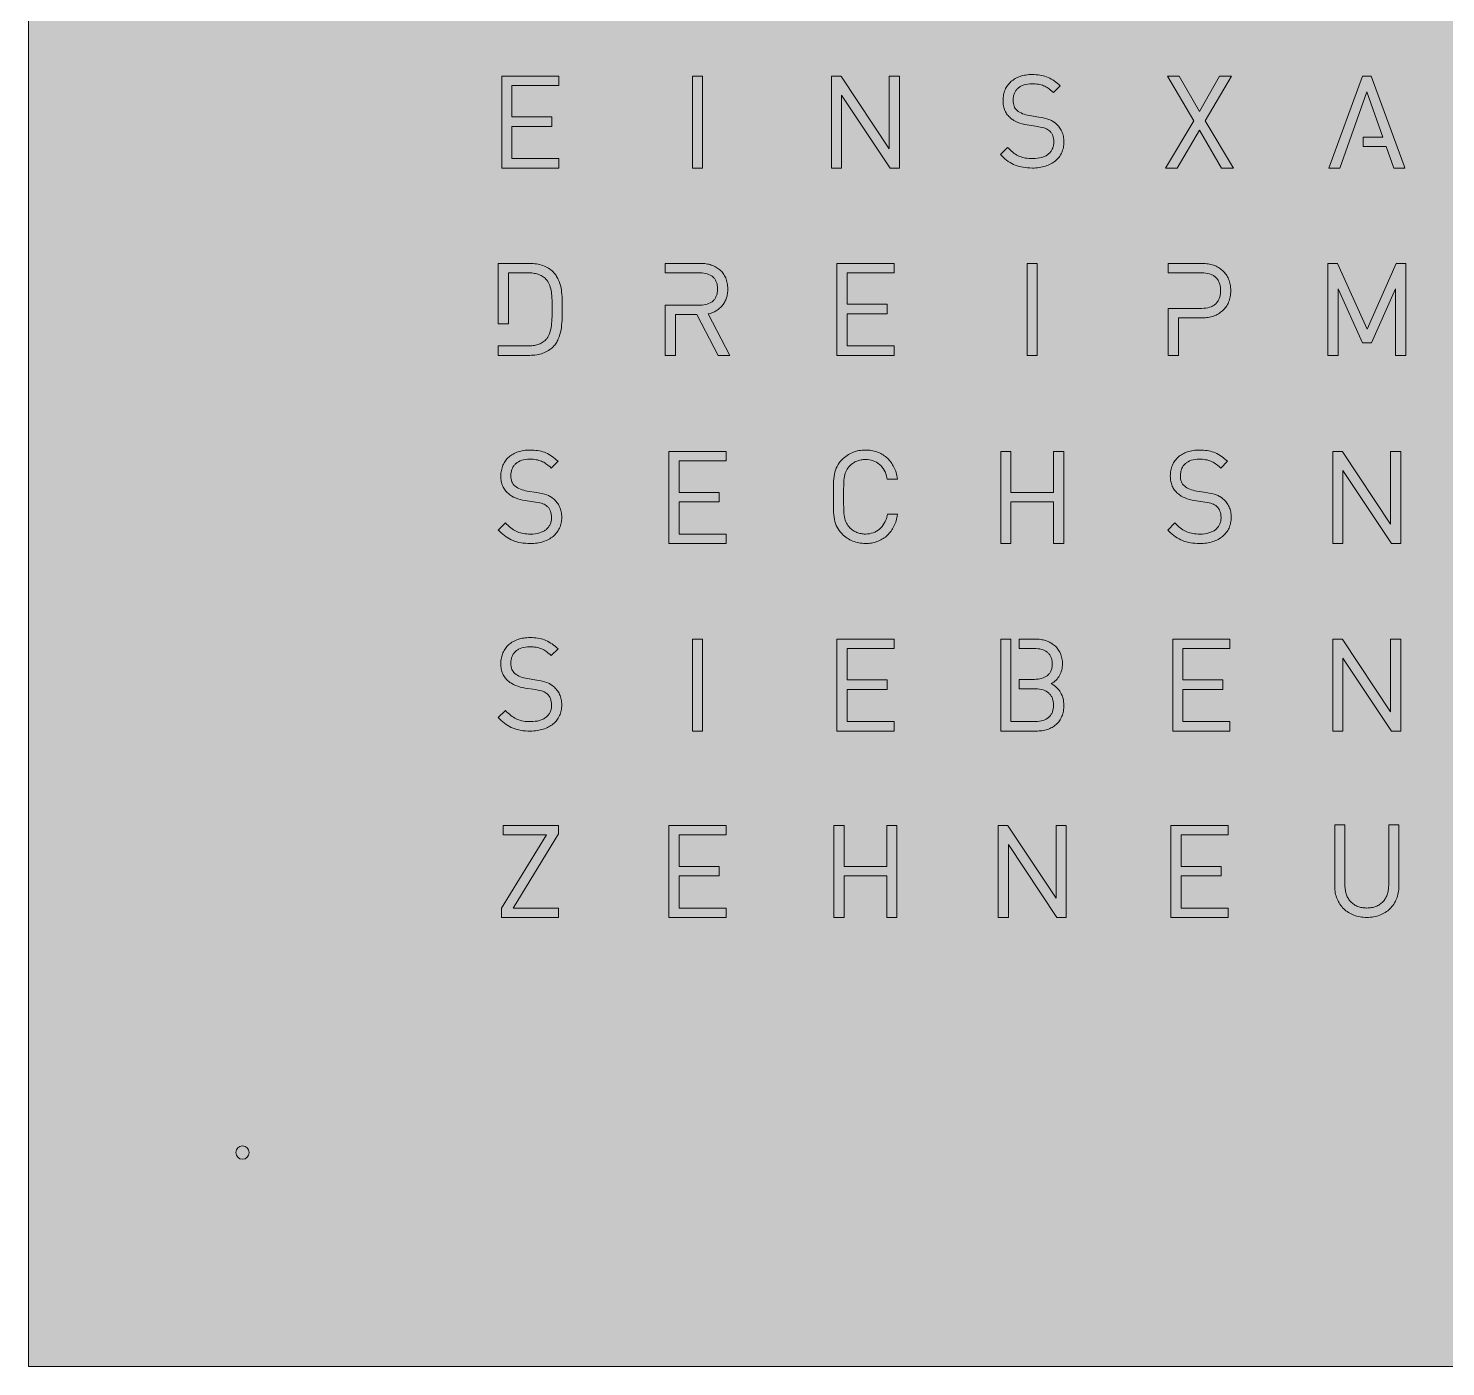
# Model space of a CAD drawing. Header units: inches. Extents: x 0 to 500, y 0 to 500.
# Drawn here: x 0 to 264.7, y 0 to 250 of the extents above; entities that cross this region are included whole.
import ezdxf

# ---------------------------------------------------------------- set-up
doc = ezdxf.new("R2010")
doc.units = ezdxf.units.IN
doc.header["$MEASUREMENT"] = 0
doc.layers.add('BUCHSTABEN', color=7, linetype='Continuous')

msp = doc.modelspace()

# ---------------------------------------------------------------- hatches: boundary and pattern name
at = {"layer": 'BUCHSTABEN'}
h = msp.add_hatch(color=38, dxfattribs=at)
h.dxf.hatch_style = 2
h.paths.add_polyline_path([(0, 0), (500, 0), (500, 500), (0, 500)])

# ---------------------------------------------------------------- linework, layer by layer
at = {"layer": 'BUCHSTABEN', "lineweight": 0}
for points in [[(0, 0), (500, 0), (500, 500), (0, 500), (0, 0)], [(99.09, 241.09), (88.41, 241.09), (88.41, 223.91), (99.09, 223.91), (99.09, 225.67), (90.31, 225.67), (90.31, 231.69), (97.79, 231.69), (97.79, 233.45), (90.31, 233.45), (90.31, 239.33), (99.09, 239.33), (99.09, 241.09)], [(124.05, 223.91), (125.95, 223.91), (125.95, 241.09), (124.05, 241.09), (124.05, 223.91)], [(162.71, 241.09), (160.81, 241.09), (160.81, 227.51), (151.86, 240.95), (151.75, 241.09), (150.01, 241.09), (150.01, 223.91), (151.91, 223.91), (151.91, 237.54), (160.96, 223.91), (162.71, 223.91), (162.71, 241.09)], [(187.51, 241.37), (187.2, 241.36), (186.9, 241.35), (186.61, 241.32), (186.33, 241.28), (186.05, 241.23), (185.78, 241.17), (185.51, 241.1), (185.26, 241.03), (185.01, 240.93), (184.78, 240.84), (184.55, 240.73), (184.33, 240.61), (184.12, 240.48), (183.92, 240.35), (183.72, 240.2), (183.54, 240.05), (183.37, 239.89), (183.2, 239.71), (183.05, 239.53), (182.91, 239.35), (182.77, 239.15), (182.65, 238.95), (182.54, 238.74), (182.44, 238.52), (182.35, 238.29), (182.27, 238.06), (182.21, 237.82), (182.15, 237.57), (182.11, 237.32), (182.08, 237.06), (182.06, 236.79), (182.05, 236.52), (182.06, 236.25), (182.08, 236), (182.1, 235.75), (182.14, 235.51), (182.19, 235.28), (182.25, 235.05), (182.33, 234.84), (182.41, 234.63), (182.5, 234.43), (182.61, 234.23), (182.72, 234.04), (182.85, 233.87), (182.99, 233.7), (183.14, 233.53), (183.3, 233.38), (183.47, 233.23), (183.61, 233.11), (183.77, 232.99), (183.92, 232.88), (184.09, 232.78), (184.44, 232.59), (184.82, 232.41), (185.22, 232.26), (185.65, 232.14), (186.1, 232.03), (186.58, 231.95), (188.51, 231.64), (188.97, 231.57), (189.35, 231.49), (189.67, 231.41), (189.94, 231.33), (190.16, 231.23), (190.36, 231.12), (190.55, 230.99), (190.73, 230.84), (190.83, 230.75), (190.92, 230.66), (191, 230.55), (191.08, 230.45), (191.22, 230.22), (191.33, 229.96), (191.42, 229.69), (191.48, 229.4), (191.52, 229.09), (191.53, 228.76), (191.53, 228.58), (191.52, 228.41), (191.49, 228.24), (191.46, 228.07), (191.43, 227.91), (191.38, 227.75), (191.33, 227.6), (191.26, 227.46), (191.19, 227.32), (191.12, 227.18), (191.03, 227.05), (190.94, 226.93), (190.84, 226.81), (190.73, 226.7), (190.61, 226.59), (190.49, 226.49), (190.36, 226.39), (190.22, 226.3), (190.08, 226.21), (189.93, 226.14), (189.77, 226.06), (189.6, 225.99), (189.26, 225.88), (188.88, 225.79), (188.48, 225.72), (188.06, 225.68), (187.61, 225.67), (187.25, 225.67), (186.91, 225.69), (186.59, 225.72), (186.28, 225.76), (185.99, 225.82), (185.7, 225.89), (185.43, 225.98), (185.16, 226.08), (184.9, 226.19), (184.65, 226.33), (184.4, 226.48), (184.15, 226.65), (183.9, 226.84), (183.65, 227.05), (183.4, 227.28), (183.14, 227.53), (182.91, 227.75), (181.57, 226.41), (181.8, 226.19), (182.11, 225.89), (182.41, 225.62), (182.72, 225.38), (183.04, 225.15), (183.36, 224.94), (183.68, 224.75), (184.01, 224.59), (184.35, 224.44), (184.71, 224.31), (185.07, 224.2), (185.44, 224.11), (185.83, 224.04), (186.23, 223.98), (186.65, 223.94), (187.08, 223.92), (187.53, 223.91), (187.87, 223.91), (188.19, 223.93), (188.51, 223.96), (188.82, 224), (189.12, 224.05), (189.41, 224.11), (189.69, 224.18), (189.97, 224.26), (190.23, 224.35), (190.49, 224.45), (190.74, 224.56), (190.98, 224.67), (191.2, 224.8), (191.42, 224.94), (191.63, 225.09), (191.83, 225.24), (192.01, 225.41), (192.19, 225.58), (192.36, 225.76), (192.51, 225.95), (192.65, 226.15), (192.79, 226.35), (192.91, 226.56), (193.01, 226.78), (193.11, 227.01), (193.19, 227.25), (193.27, 227.49), (193.32, 227.74), (193.37, 228), (193.4, 228.26), (193.42, 228.53), (193.43, 228.8), (193.43, 229.07), (193.41, 229.32), (193.37, 229.57), (193.33, 229.82), (193.27, 230.06), (193.2, 230.3), (193.12, 230.53), (193.03, 230.75), (192.92, 230.96), (192.81, 231.17), (192.68, 231.37), (192.54, 231.57), (192.39, 231.75), (192.23, 231.93), (192.06, 232.1), (191.87, 232.26), (191.58, 232.48), (191.29, 232.68), (191.13, 232.76), (190.97, 232.85), (190.62, 232.99), (190.24, 233.12), (189.8, 233.23), (189.32, 233.33), (188.77, 233.42), (186.98, 233.7), (186.65, 233.76), (186.33, 233.84), (186.01, 233.94), (185.7, 234.06), (185.41, 234.19), (185.14, 234.33), (184.89, 234.49), (184.68, 234.65), (184.5, 234.82), (184.35, 235.01), (184.22, 235.21), (184.12, 235.44), (184.04, 235.69), (183.98, 235.96), (183.95, 236.25), (183.93, 236.56), (183.95, 236.92), (183.99, 237.25), (184.03, 237.41), (184.07, 237.57), (184.12, 237.72), (184.17, 237.86), (184.24, 238), (184.3, 238.14), (184.38, 238.27), (184.46, 238.39), (184.55, 238.51), (184.65, 238.62), (184.75, 238.73), (184.86, 238.83), (184.98, 238.93), (185.1, 239.02), (185.23, 239.11), (185.37, 239.19), (185.65, 239.33), (185.97, 239.44), (186.3, 239.54), (186.66, 239.6), (187.04, 239.64), (187.44, 239.65), (187.77, 239.65), (188.08, 239.63), (188.38, 239.6), (188.65, 239.56), (188.92, 239.5), (189.17, 239.44), (189.41, 239.36), (189.63, 239.27), (189.85, 239.17), (190.06, 239.06), (190.27, 238.95), (190.47, 238.82), (190.67, 238.68), (190.86, 238.53), (191.25, 238.2), (191.47, 238), (192.75, 239.27), (192.48, 239.5), (192.19, 239.74), (191.91, 239.97), (191.62, 240.17), (191.34, 240.36), (191.05, 240.53), (190.77, 240.68), (190.47, 240.82), (190.18, 240.94), (189.88, 241.04), (189.57, 241.13), (189.25, 241.21), (188.93, 241.27), (188.59, 241.31), (188.24, 241.34), (187.89, 241.36), (187.51, 241.37)], [(224.7, 241.09), (222.51, 241.09), (218.73, 234.47), (214.96, 241.09), (212.75, 241.09), (217.68, 232.71), (212.42, 223.91), (214.59, 223.91), (218.73, 230.95), (222.86, 223.91), (225.08, 223.91), (219.78, 232.71), (224.7, 241.09)], [(250.79, 241.09), (249.22, 241.09), (242.9, 223.91), (244.94, 223.91), (250, 238.13), (253, 229.69), (249.35, 229.69), (249.35, 227.93), (253.63, 227.93), (255.07, 223.91), (257.11, 223.91), (256.95, 224.34), (250.79, 241.09)], [(93.66, 206.09), (87.78, 206.09), (87.78, 194.8), (89.68, 194.8), (89.68, 204.33), (93.35, 204.33), (93.83, 204.31), (94.06, 204.3), (94.29, 204.27), (94.51, 204.23), (94.74, 204.19), (94.95, 204.14), (95.17, 204.07), (95.38, 204), (95.58, 203.91), (95.78, 203.82), (95.97, 203.71), (96.16, 203.59), (96.34, 203.45), (96.51, 203.31), (96.68, 203.15), (96.86, 202.94), (97.02, 202.72), (97.17, 202.48), (97.29, 202.22), (97.4, 201.94), (97.49, 201.65), (97.57, 201.36), (97.64, 201.05), (97.69, 200.73), (97.73, 200.41), (97.76, 200.08), (97.79, 199.75), (97.81, 199.09), (97.81, 198.43), (97.81, 197.01), (97.81, 196.31), (97.79, 195.59), (97.76, 195.22), (97.73, 194.85), (97.69, 194.49), (97.63, 194.14), (97.57, 193.79), (97.49, 193.45), (97.4, 193.13), (97.29, 192.83), (97.16, 192.55), (97.02, 192.29), (96.86, 192.05), (96.77, 191.95), (96.68, 191.85), (96.51, 191.69), (96.34, 191.54), (96.16, 191.41), (95.97, 191.29), (95.78, 191.18), (95.58, 191.08), (95.38, 191), (95.17, 190.93), (94.95, 190.86), (94.74, 190.81), (94.51, 190.76), (94.29, 190.73), (94.06, 190.7), (93.83, 190.69), (93.35, 190.67), (87.78, 190.68), (87.78, 188.91), (93.66, 188.91), (93.99, 188.92), (94.32, 188.94), (94.63, 188.97), (94.95, 189.01), (95.25, 189.07), (95.55, 189.14), (95.83, 189.22), (96.11, 189.32), (96.39, 189.43), (96.65, 189.55), (96.9, 189.68), (97.15, 189.82), (97.38, 189.98), (97.6, 190.14), (97.82, 190.32), (98.02, 190.51), (98.17, 190.68), (98.31, 190.84), (98.45, 191.02), (98.57, 191.2), (98.69, 191.38), (98.79, 191.57), (98.89, 191.77), (98.99, 191.97), (99.15, 192.38), (99.29, 192.8), (99.4, 193.24), (99.49, 193.68), (99.56, 194.13), (99.61, 194.58), (99.65, 195.03), (99.68, 195.48), (99.71, 196.36), (99.72, 197.21), (99.72, 198.25), (99.71, 199.05), (99.7, 199.46), (99.68, 199.88), (99.65, 200.29), (99.61, 200.71), (99.56, 201.12), (99.49, 201.53), (99.39, 201.94), (99.28, 202.33), (99.14, 202.72), (98.98, 203.1), (98.89, 203.29), (98.79, 203.47), (98.68, 203.65), (98.57, 203.82), (98.44, 204), (98.31, 204.16), (98.17, 204.33), (98.02, 204.49), (97.81, 204.68), (97.6, 204.86), (97.38, 205.02), (97.14, 205.18), (96.9, 205.32), (96.65, 205.46), (96.38, 205.58), (96.11, 205.68), (95.83, 205.78), (95.54, 205.86), (95.25, 205.93), (94.94, 205.99), (94.63, 206.03), (94.31, 206.06), (93.99, 206.08), (93.66, 206.09)], [(125.58, 206.09), (118.96, 206.09), (118.96, 204.34), (125.42, 204.33), (125.78, 204.31), (126.14, 204.27), (126.47, 204.22), (126.78, 204.14), (127.07, 204.03), (127.35, 203.91), (127.6, 203.76), (127.71, 203.68), (127.82, 203.59), (127.93, 203.5), (128.03, 203.4), (128.12, 203.29), (128.21, 203.18), (128.29, 203.06), (128.36, 202.93), (128.43, 202.8), (128.49, 202.66), (128.55, 202.52), (128.59, 202.37), (128.64, 202.21), (128.67, 202.04), (128.72, 201.69), (128.74, 201.31), (128.72, 200.93), (128.67, 200.58), (128.64, 200.41), (128.59, 200.25), (128.55, 200.1), (128.49, 199.96), (128.43, 199.82), (128.36, 199.68), (128.29, 199.56), (128.21, 199.44), (128.12, 199.33), (128.03, 199.22), (127.93, 199.12), (127.82, 199.02), (127.71, 198.94), (127.6, 198.85), (127.35, 198.71), (127.07, 198.58), (126.78, 198.48), (126.47, 198.4), (126.14, 198.34), (125.78, 198.3), (125.42, 198.29), (118.96, 198.29), (118.96, 188.91), (120.86, 188.91), (120.86, 196.52), (124.89, 196.52), (128.84, 188.91), (131.04, 188.91), (127, 196.64), (127.4, 196.75), (127.79, 196.89), (128.15, 197.06), (128.33, 197.15), (128.5, 197.25), (128.66, 197.36), (128.82, 197.47), (128.97, 197.59), (129.12, 197.71), (129.26, 197.84), (129.4, 197.98), (129.53, 198.12), (129.65, 198.27), (129.77, 198.42), (129.88, 198.58), (129.98, 198.74), (130.08, 198.91), (130.16, 199.09), (130.25, 199.27), (130.32, 199.45), (130.39, 199.64), (130.45, 199.84), (130.5, 200.03), (130.54, 200.24), (130.58, 200.45), (130.61, 200.66), (130.63, 200.88), (130.64, 201.1), (130.64, 201.33), (130.63, 201.61), (130.61, 201.88), (130.58, 202.15), (130.54, 202.41), (130.49, 202.66), (130.42, 202.9), (130.34, 203.14), (130.25, 203.37), (130.15, 203.58), (130.04, 203.79), (129.92, 204), (129.79, 204.19), (129.65, 204.37), (129.5, 204.55), (129.34, 204.72), (129.17, 204.87), (129, 205.02), (128.81, 205.16), (128.62, 205.29), (128.42, 205.4), (128.22, 205.51), (128, 205.61), (127.78, 205.7), (127.56, 205.79), (127.33, 205.86), (127.09, 205.92), (126.85, 205.97), (126.61, 206.01), (126.35, 206.05), (126.1, 206.07), (125.84, 206.09), (125.58, 206.09)], [(161.7, 206.09), (151.02, 206.09), (151.02, 188.91), (161.7, 188.91), (161.7, 190.67), (152.92, 190.67), (152.92, 196.69), (160.4, 196.69), (160.4, 198.45), (152.92, 198.45), (152.92, 204.33), (161.7, 204.33), (161.7, 206.09)], [(186.55, 188.91), (188.45, 188.91), (188.45, 206.09), (186.55, 206.09), (186.55, 188.91)], [(219.28, 206.09), (212.9, 206.09), (212.9, 204.33), (219.14, 204.33), (219.54, 204.31), (219.92, 204.27), (220.28, 204.21), (220.61, 204.12), (220.92, 204.01), (221.07, 203.94), (221.22, 203.87), (221.35, 203.8), (221.48, 203.71), (221.61, 203.62), (221.72, 203.52), (221.84, 203.42), (221.94, 203.31), (222.04, 203.19), (222.13, 203.07), (222.22, 202.94), (222.3, 202.8), (222.37, 202.65), (222.44, 202.5), (222.49, 202.34), (222.54, 202.17), (222.59, 202), (222.63, 201.81), (222.65, 201.62), (222.68, 201.43), (222.7, 201.01), (222.68, 200.59), (222.65, 200.39), (222.63, 200.2), (222.59, 200.02), (222.54, 199.84), (222.49, 199.67), (222.44, 199.51), (222.37, 199.36), (222.3, 199.22), (222.22, 199.08), (222.13, 198.95), (222.04, 198.82), (221.94, 198.7), (221.84, 198.59), (221.72, 198.49), (221.61, 198.39), (221.48, 198.3), (221.35, 198.22), (221.22, 198.14), (221.07, 198.07), (220.92, 198), (220.61, 197.89), (220.28, 197.81), (219.92, 197.74), (219.54, 197.7), (219.14, 197.68), (212.9, 197.68), (212.9, 188.91), (214.8, 188.91), (214.8, 195.92), (219.29, 195.92), (219.57, 195.93), (219.84, 195.94), (220.11, 195.97), (220.37, 196.01), (220.63, 196.05), (220.89, 196.11), (221.14, 196.18), (221.38, 196.26), (221.61, 196.35), (221.84, 196.45), (222.07, 196.56), (222.28, 196.68), (222.49, 196.81), (222.69, 196.95), (222.88, 197.1), (223.07, 197.26), (223.24, 197.43), (223.41, 197.6), (223.57, 197.79), (223.71, 197.99), (223.85, 198.19), (223.98, 198.41), (224.09, 198.63), (224.19, 198.86), (224.29, 199.1), (224.37, 199.35), (224.44, 199.61), (224.5, 199.87), (224.54, 200.14), (224.57, 200.42), (224.59, 200.71), (224.6, 201.01), (224.59, 201.3), (224.57, 201.59), (224.54, 201.87), (224.5, 202.14), (224.44, 202.4), (224.37, 202.66), (224.29, 202.91), (224.19, 203.15), (224.09, 203.38), (223.98, 203.6), (223.85, 203.82), (223.71, 204.03), (223.57, 204.22), (223.41, 204.41), (223.24, 204.59), (223.07, 204.76), (222.88, 204.92), (222.69, 205.07), (222.49, 205.21), (222.28, 205.34), (222.06, 205.46), (221.84, 205.57), (221.61, 205.67), (221.37, 205.75), (221.13, 205.83), (220.88, 205.9), (220.63, 205.96), (220.37, 206.01), (220.1, 206.04), (219.83, 206.07), (219.56, 206.09), (219.28, 206.09)], [(257.27, 206.09), (255.48, 206.09), (250.07, 193.81), (244.52, 206.09), (242.73, 206.09), (242.73, 188.91), (244.64, 188.91), (244.64, 201.36), (249.21, 191.23), (250.89, 191.23), (255.37, 201.34), (255.37, 188.91), (257.27, 188.91), (257.27, 206.09)], [(93.71, 171.23), (93.4, 171.23), (93.1, 171.21), (92.81, 171.18), (92.52, 171.14), (92.25, 171.1), (91.98, 171.04), (91.71, 170.97), (91.46, 170.89), (91.21, 170.8), (90.98, 170.7), (90.75, 170.59), (90.53, 170.47), (90.32, 170.35), (90.11, 170.21), (89.92, 170.07), (89.74, 169.91), (89.57, 169.75), (89.4, 169.58), (89.25, 169.4), (89.11, 169.21), (88.97, 169.01), (88.85, 168.81), (88.74, 168.6), (88.64, 168.38), (88.55, 168.15), (88.47, 167.92), (88.41, 167.68), (88.35, 167.43), (88.31, 167.18), (88.28, 166.92), (88.26, 166.65), (88.25, 166.38), (88.26, 166.12), (88.27, 165.86), (88.3, 165.61), (88.34, 165.37), (88.39, 165.14), (88.45, 164.92), (88.52, 164.7), (88.61, 164.49), (88.7, 164.29), (88.81, 164.09), (88.92, 163.91), (89.05, 163.73), (89.19, 163.56), (89.34, 163.39), (89.5, 163.24), (89.67, 163.09), (89.81, 162.97), (89.96, 162.86), (90.12, 162.75), (90.29, 162.64), (90.64, 162.45), (91.02, 162.28), (91.42, 162.13), (91.85, 162), (92.3, 161.89), (92.78, 161.81), (94.71, 161.51), (95.15, 161.43), (95.52, 161.36), (95.83, 161.29), (96.1, 161.2), (96.33, 161.11), (96.53, 160.99), (96.73, 160.86), (96.93, 160.7), (97.03, 160.61), (97.12, 160.52), (97.2, 160.42), (97.28, 160.31), (97.41, 160.08), (97.53, 159.83), (97.61, 159.55), (97.68, 159.26), (97.71, 158.95), (97.73, 158.62), (97.72, 158.44), (97.71, 158.27), (97.69, 158.1), (97.66, 157.93), (97.62, 157.77), (97.58, 157.62), (97.52, 157.47), (97.46, 157.32), (97.39, 157.18), (97.31, 157.05), (97.23, 156.92), (97.13, 156.79), (97.03, 156.67), (96.92, 156.56), (96.81, 156.45), (96.69, 156.35), (96.56, 156.25), (96.42, 156.16), (96.27, 156.08), (96.12, 156), (95.97, 155.92), (95.8, 155.86), (95.45, 155.74), (95.08, 155.65), (94.68, 155.58), (94.25, 155.54), (93.8, 155.53), (93.44, 155.54), (93.11, 155.55), (92.78, 155.58), (92.48, 155.63), (92.18, 155.68), (91.9, 155.75), (91.63, 155.84), (91.36, 155.94), (91.1, 156.06), (90.85, 156.19), (90.6, 156.34), (90.35, 156.51), (90.1, 156.7), (89.85, 156.91), (89.6, 157.14), (89.34, 157.39), (89.11, 157.62), (87.77, 156.28), (88, 156.05), (88.3, 155.76), (88.61, 155.49), (88.92, 155.24), (89.23, 155.01), (89.55, 154.8), (89.88, 154.62), (90.21, 154.45), (90.55, 154.3), (90.91, 154.17), (91.27, 154.06), (91.64, 153.97), (92.03, 153.9), (92.43, 153.84), (92.85, 153.8), (93.28, 153.77), (93.73, 153.77), (94.06, 153.77), (94.39, 153.79), (94.71, 153.82), (95.01, 153.86), (95.31, 153.91), (95.61, 153.96), (95.89, 154.04), (96.16, 154.11), (96.43, 154.2), (96.69, 154.31), (96.93, 154.41), (97.17, 154.53), (97.4, 154.66), (97.62, 154.8), (97.83, 154.95), (98.02, 155.1), (98.21, 155.27), (98.39, 155.44), (98.55, 155.62), (98.71, 155.81), (98.85, 156.01), (98.98, 156.21), (99.11, 156.43), (99.21, 156.65), (99.31, 156.87), (99.39, 157.11), (99.47, 157.35), (99.53, 157.6), (99.57, 157.86), (99.6, 158.12), (99.63, 158.39), (99.63, 158.67), (99.63, 158.93), (99.61, 159.18), (99.57, 159.44), (99.53, 159.68), (99.47, 159.92), (99.4, 160.16), (99.32, 160.39), (99.23, 160.61), (99.12, 160.83), (99.01, 161.04), (98.88, 161.24), (98.74, 161.43), (98.59, 161.62), (98.43, 161.79), (98.26, 161.96), (98.07, 162.12), (97.78, 162.34), (97.48, 162.54), (97.33, 162.63), (97.17, 162.71), (96.82, 162.86), (96.43, 162.98), (96, 163.09), (95.52, 163.19), (94.97, 163.28), (93.18, 163.57), (92.85, 163.62), (92.53, 163.7), (92.21, 163.8), (91.9, 163.92), (91.61, 164.05), (91.34, 164.19), (91.09, 164.35), (90.87, 164.52), (90.7, 164.68), (90.55, 164.87), (90.42, 165.07), (90.32, 165.3), (90.24, 165.55), (90.18, 165.82), (90.15, 166.11), (90.13, 166.42), (90.15, 166.78), (90.19, 167.11), (90.23, 167.27), (90.27, 167.43), (90.32, 167.58), (90.37, 167.72), (90.44, 167.86), (90.5, 168), (90.58, 168.13), (90.66, 168.25), (90.75, 168.37), (90.85, 168.49), (90.95, 168.59), (91.06, 168.7), (91.18, 168.79), (91.3, 168.88), (91.43, 168.97), (91.57, 169.05), (91.85, 169.19), (92.17, 169.31), (92.5, 169.4), (92.86, 169.46), (93.24, 169.5), (93.64, 169.52), (93.97, 169.51), (94.28, 169.49), (94.57, 169.46), (94.85, 169.42), (95.12, 169.37), (95.37, 169.3), (95.6, 169.22), (95.83, 169.13), (96.05, 169.04), (96.26, 168.93), (96.47, 168.81), (96.67, 168.68), (96.86, 168.54), (97.06, 168.39), (97.45, 168.06), (97.67, 167.86), (98.95, 169.14), (98.68, 169.36), (98.39, 169.61), (98.11, 169.83), (97.82, 170.04), (97.54, 170.22), (97.25, 170.39), (96.97, 170.55), (96.67, 170.68), (96.38, 170.8), (96.08, 170.91), (95.77, 170.99), (95.45, 171.07), (95.13, 171.13), (94.79, 171.17), (94.44, 171.21), (94.08, 171.22), (93.71, 171.23)], [(130.34, 170.95), (119.66, 170.95), (119.66, 153.77), (130.34, 153.77), (130.34, 155.53), (121.56, 155.53), (121.56, 161.55), (129.04, 161.55), (129.04, 163.31), (121.56, 163.31), (121.56, 169.19), (130.34, 169.19), (130.34, 170.95)], [(156.35, 171.23), (156.04, 171.22), (155.73, 171.2), (155.43, 171.17), (155.13, 171.11), (154.83, 171.05), (154.54, 170.97), (154.26, 170.88), (153.98, 170.77), (153.7, 170.65), (153.44, 170.51), (153.18, 170.37), (152.92, 170.21), (152.68, 170.03), (152.44, 169.85), (152.21, 169.65), (151.99, 169.44), (151.7, 169.14), (151.45, 168.83), (151.23, 168.51), (151.05, 168.18), (150.89, 167.85), (150.76, 167.49), (150.65, 167.12), (150.56, 166.73), (150.5, 166.31), (150.44, 165.87), (150.41, 165.4), (150.38, 164.9), (150.36, 163.78), (150.36, 162.5), (150.36, 161.22), (150.37, 160.65), (150.38, 160.11), (150.41, 159.6), (150.44, 159.13), (150.5, 158.69), (150.56, 158.27), (150.65, 157.88), (150.76, 157.51), (150.89, 157.16), (151.05, 156.82), (151.23, 156.49), (151.45, 156.17), (151.7, 155.86), (151.99, 155.56), (152.21, 155.35), (152.44, 155.15), (152.68, 154.96), (152.92, 154.79), (153.18, 154.63), (153.44, 154.48), (153.7, 154.35), (153.98, 154.23), (154.26, 154.12), (154.54, 154.03), (154.83, 153.95), (155.13, 153.89), (155.43, 153.83), (155.73, 153.8), (156.04, 153.77), (156.35, 153.77), (156.64, 153.77), (156.92, 153.79), (157.2, 153.82), (157.47, 153.86), (157.74, 153.91), (158, 153.97), (158.26, 154.04), (158.51, 154.12), (158.75, 154.21), (158.99, 154.32), (159.22, 154.43), (159.44, 154.55), (159.66, 154.68), (159.87, 154.83), (160.07, 154.98), (160.27, 155.14), (160.46, 155.31), (160.64, 155.49), (160.81, 155.67), (160.98, 155.87), (161.14, 156.08), (161.29, 156.29), (161.43, 156.51), (161.56, 156.74), (161.68, 156.98), (161.8, 157.23), (161.9, 157.48), (162, 157.74), (162.09, 158.01), (162.16, 158.29), (162.23, 158.57), (162.29, 158.87), (162.36, 159.25), (160.47, 159.25), (160.42, 158.99), (160.32, 158.6), (160.2, 158.23), (160.05, 157.88), (159.88, 157.55), (159.69, 157.24), (159.47, 156.96), (159.24, 156.7), (158.98, 156.46), (158.71, 156.25), (158.42, 156.06), (158.11, 155.9), (157.79, 155.77), (157.45, 155.67), (157.09, 155.59), (156.73, 155.55), (156.35, 155.53), (156.14, 155.54), (155.93, 155.55), (155.73, 155.57), (155.53, 155.61), (155.33, 155.65), (155.14, 155.71), (154.95, 155.77), (154.76, 155.84), (154.58, 155.92), (154.4, 156.01), (154.23, 156.1), (154.06, 156.21), (153.9, 156.32), (153.74, 156.44), (153.59, 156.57), (153.44, 156.71), (153.25, 156.92), (153.08, 157.13), (152.93, 157.35), (152.79, 157.59), (152.68, 157.84), (152.59, 158.11), (152.51, 158.4), (152.44, 158.71), (152.39, 159.05), (152.34, 159.43), (152.31, 159.84), (152.29, 160.28), (152.26, 161.3), (152.26, 162.5), (152.26, 163.7), (152.29, 164.72), (152.31, 165.16), (152.34, 165.57), (152.39, 165.95), (152.44, 166.29), (152.51, 166.6), (152.59, 166.89), (152.68, 167.16), (152.79, 167.41), (152.93, 167.65), (153.08, 167.87), (153.25, 168.08), (153.44, 168.29), (153.59, 168.43), (153.74, 168.56), (153.9, 168.68), (154.06, 168.79), (154.23, 168.9), (154.4, 169), (154.58, 169.08), (154.76, 169.16), (154.95, 169.23), (155.14, 169.3), (155.33, 169.35), (155.53, 169.39), (155.73, 169.42), (155.93, 169.45), (156.14, 169.46), (156.35, 169.47), (156.73, 169.45), (157.09, 169.41), (157.44, 169.33), (157.78, 169.23), (158.1, 169.1), (158.4, 168.95), (158.69, 168.76), (158.96, 168.55), (159.21, 168.32), (159.44, 168.06), (159.65, 167.77), (159.84, 167.46), (160.01, 167.13), (160.15, 166.78), (160.28, 166.41), (160.37, 166.01), (160.43, 165.76), (162.36, 165.76), (162.29, 166.13), (162.23, 166.42), (162.16, 166.71), (162.09, 166.99), (162, 167.25), (161.9, 167.52), (161.8, 167.77), (161.68, 168.02), (161.56, 168.26), (161.43, 168.49), (161.29, 168.71), (161.14, 168.92), (160.98, 169.13), (160.81, 169.32), (160.64, 169.51), (160.46, 169.69), (160.27, 169.86), (160.07, 170.02), (159.87, 170.17), (159.66, 170.32), (159.44, 170.45), (159.22, 170.57), (158.99, 170.68), (158.75, 170.78), (158.51, 170.88), (158.26, 170.96), (158, 171.03), (157.74, 171.09), (157.47, 171.14), (157.2, 171.18), (156.92, 171.21), (156.64, 171.23), (156.35, 171.23)], [(193.39, 170.95), (191.49, 170.95), (191.49, 163.31), (183.52, 163.31), (183.52, 170.95), (181.62, 170.95), (181.62, 153.77), (183.52, 153.77), (183.52, 161.55), (191.49, 161.55), (191.49, 153.77), (193.39, 153.77), (193.39, 170.95)], [(218.76, 171.23), (218.45, 171.23), (218.15, 171.21), (217.86, 171.18), (217.57, 171.14), (217.3, 171.1), (217.02, 171.04), (216.76, 170.97), (216.51, 170.89), (216.26, 170.8), (216.02, 170.7), (215.8, 170.59), (215.58, 170.47), (215.36, 170.35), (215.16, 170.21), (214.97, 170.07), (214.79, 169.91), (214.61, 169.75), (214.45, 169.58), (214.3, 169.4), (214.15, 169.21), (214.02, 169.01), (213.9, 168.81), (213.79, 168.6), (213.69, 168.38), (213.6, 168.15), (213.52, 167.92), (213.45, 167.68), (213.4, 167.43), (213.36, 167.18), (213.33, 166.92), (213.31, 166.65), (213.3, 166.38), (213.31, 166.12), (213.32, 165.86), (213.35, 165.61), (213.39, 165.37), (213.44, 165.14), (213.5, 164.92), (213.57, 164.7), (213.66, 164.49), (213.75, 164.29), (213.85, 164.09), (213.97, 163.91), (214.1, 163.73), (214.24, 163.56), (214.38, 163.39), (214.54, 163.24), (214.71, 163.09), (214.86, 162.97), (215.01, 162.86), (215.17, 162.75), (215.34, 162.64), (215.69, 162.45), (216.07, 162.28), (216.47, 162.13), (216.9, 162), (217.35, 161.89), (217.83, 161.81), (219.75, 161.51), (220.2, 161.43), (220.57, 161.36), (220.88, 161.29), (221.14, 161.2), (221.38, 161.11), (221.58, 160.99), (221.78, 160.86), (221.98, 160.7), (222.08, 160.61), (222.16, 160.52), (222.25, 160.42), (222.32, 160.31), (222.46, 160.08), (222.57, 159.83), (222.66, 159.55), (222.72, 159.26), (222.76, 158.95), (222.78, 158.62), (222.77, 158.44), (222.76, 158.27), (222.74, 158.1), (222.71, 157.93), (222.67, 157.77), (222.62, 157.62), (222.57, 157.47), (222.51, 157.32), (222.44, 157.18), (222.36, 157.05), (222.27, 156.92), (222.18, 156.79), (222.08, 156.67), (221.97, 156.56), (221.86, 156.45), (221.73, 156.35), (221.6, 156.25), (221.47, 156.16), (221.32, 156.08), (221.17, 156), (221.01, 155.92), (220.85, 155.86), (220.5, 155.74), (220.12, 155.65), (219.72, 155.58), (219.3, 155.54), (218.85, 155.53), (218.49, 155.54), (218.15, 155.55), (217.83, 155.58), (217.53, 155.63), (217.23, 155.68), (216.95, 155.75), (216.67, 155.84), (216.41, 155.94), (216.15, 156.06), (215.9, 156.19), (215.65, 156.34), (215.4, 156.51), (215.15, 156.7), (214.9, 156.91), (214.64, 157.14), (214.39, 157.39), (214.16, 157.62), (212.82, 156.28), (213.05, 156.05), (213.35, 155.76), (213.66, 155.49), (213.97, 155.24), (214.28, 155.01), (214.6, 154.8), (214.93, 154.62), (215.26, 154.45), (215.6, 154.3), (215.95, 154.17), (216.32, 154.06), (216.69, 153.97), (217.08, 153.9), (217.48, 153.84), (217.9, 153.8), (218.33, 153.77), (218.78, 153.77), (219.11, 153.77), (219.44, 153.79), (219.75, 153.82), (220.06, 153.86), (220.36, 153.91), (220.66, 153.96), (220.94, 154.04), (221.21, 154.11), (221.48, 154.2), (221.74, 154.31), (221.98, 154.41), (222.22, 154.53), (222.45, 154.66), (222.67, 154.8), (222.88, 154.95), (223.07, 155.1), (223.26, 155.27), (223.44, 155.44), (223.6, 155.62), (223.76, 155.81), (223.9, 156.01), (224.03, 156.21), (224.15, 156.43), (224.26, 156.65), (224.36, 156.87), (224.44, 157.11), (224.51, 157.35), (224.57, 157.6), (224.62, 157.86), (224.65, 158.12), (224.67, 158.39), (224.68, 158.67), (224.67, 158.93), (224.65, 159.18), (224.62, 159.44), (224.58, 159.68), (224.52, 159.92), (224.45, 160.16), (224.37, 160.39), (224.28, 160.61), (224.17, 160.83), (224.06, 161.04), (223.93, 161.24), (223.79, 161.43), (223.64, 161.62), (223.48, 161.79), (223.3, 161.96), (223.12, 162.12), (222.83, 162.34), (222.53, 162.54), (222.38, 162.63), (222.21, 162.71), (221.87, 162.86), (221.48, 162.98), (221.05, 163.09), (220.57, 163.19), (220.02, 163.28), (218.23, 163.57), (217.9, 163.62), (217.58, 163.7), (217.26, 163.8), (216.95, 163.92), (216.66, 164.05), (216.39, 164.19), (216.14, 164.35), (215.92, 164.52), (215.75, 164.68), (215.59, 164.87), (215.47, 165.07), (215.36, 165.3), (215.28, 165.55), (215.22, 165.82), (215.19, 166.11), (215.18, 166.42), (215.19, 166.78), (215.24, 167.11), (215.27, 167.27), (215.31, 167.43), (215.36, 167.58), (215.42, 167.72), (215.48, 167.86), (215.55, 168), (215.63, 168.13), (215.71, 168.25), (215.8, 168.37), (215.9, 168.49), (216, 168.59), (216.11, 168.7), (216.23, 168.79), (216.35, 168.88), (216.48, 168.97), (216.61, 169.05), (216.9, 169.19), (217.21, 169.31), (217.55, 169.4), (217.91, 169.46), (218.29, 169.5), (218.69, 169.52), (219.02, 169.51), (219.33, 169.49), (219.62, 169.46), (219.9, 169.42), (220.16, 169.37), (220.41, 169.3), (220.65, 169.22), (220.88, 169.13), (221.1, 169.04), (221.31, 168.93), (221.51, 168.81), (221.72, 168.68), (221.91, 168.54), (222.11, 168.39), (222.49, 168.06), (222.72, 167.86), (223.99, 169.14), (223.73, 169.36), (223.44, 169.61), (223.16, 169.83), (222.87, 170.04), (222.59, 170.22), (222.3, 170.39), (222.01, 170.55), (221.72, 170.68), (221.43, 170.8), (221.13, 170.91), (220.82, 170.99), (220.5, 171.07), (220.18, 171.13), (219.84, 171.17), (219.49, 171.21), (219.13, 171.22), (218.76, 171.23)], [(256.35, 170.95), (254.45, 170.95), (254.45, 157.37), (245.5, 170.81), (245.4, 170.95), (243.65, 170.95), (243.65, 153.77), (245.55, 153.77), (245.55, 167.4), (254.6, 153.77), (256.35, 153.77), (256.35, 170.95)], [(93.71, 136.19), (93.4, 136.19), (93.1, 136.17), (92.81, 136.14), (92.52, 136.1), (92.25, 136.06), (91.98, 136), (91.71, 135.93), (91.46, 135.85), (91.21, 135.76), (90.98, 135.66), (90.75, 135.55), (90.53, 135.43), (90.32, 135.31), (90.11, 135.17), (89.92, 135.03), (89.74, 134.87), (89.57, 134.71), (89.4, 134.54), (89.25, 134.36), (89.11, 134.17), (88.97, 133.98), (88.85, 133.77), (88.74, 133.56), (88.64, 133.34), (88.55, 133.12), (88.47, 132.88), (88.41, 132.64), (88.35, 132.39), (88.31, 132.14), (88.28, 131.88), (88.26, 131.61), (88.25, 131.34), (88.26, 131.08), (88.27, 130.82), (88.3, 130.57), (88.34, 130.33), (88.39, 130.1), (88.45, 129.88), (88.52, 129.66), (88.61, 129.45), (88.7, 129.25), (88.81, 129.05), (88.92, 128.87), (89.05, 128.69), (89.19, 128.52), (89.34, 128.36), (89.5, 128.2), (89.67, 128.05), (89.81, 127.93), (89.96, 127.82), (90.12, 127.71), (90.29, 127.6), (90.64, 127.41), (91.02, 127.24), (91.42, 127.09), (91.85, 126.96), (92.3, 126.85), (92.78, 126.77), (94.7, 126.47), (95.15, 126.39), (95.52, 126.32), (95.83, 126.25), (96.1, 126.16), (96.33, 126.07), (96.53, 125.96), (96.73, 125.82), (96.93, 125.66), (97.03, 125.57), (97.12, 125.48), (97.28, 125.27), (97.41, 125.04), (97.53, 124.79), (97.62, 124.51), (97.68, 124.22), (97.72, 123.91), (97.73, 123.58), (97.73, 123.4), (97.71, 123.23), (97.69, 123.06), (97.66, 122.89), (97.63, 122.73), (97.58, 122.58), (97.53, 122.43), (97.46, 122.28), (97.39, 122.14), (97.32, 122.01), (97.23, 121.88), (97.14, 121.75), (97.04, 121.63), (96.93, 121.52), (96.81, 121.41), (96.69, 121.31), (96.56, 121.21), (96.42, 121.12), (96.28, 121.04), (96.13, 120.96), (95.97, 120.89), (95.81, 120.82), (95.46, 120.7), (95.08, 120.61), (94.68, 120.55), (94.25, 120.51), (93.81, 120.49), (93.45, 120.5), (93.11, 120.51), (92.79, 120.54), (92.48, 120.59), (92.19, 120.64), (91.9, 120.71), (91.63, 120.8), (91.36, 120.9), (91.1, 121.02), (90.85, 121.15), (90.6, 121.3), (90.35, 121.47), (90.1, 121.66), (89.85, 121.87), (89.6, 122.1), (89.34, 122.35), (89.11, 122.58), (87.77, 121.24), (88, 121.01), (88.3, 120.72), (88.61, 120.45), (88.92, 120.2), (89.23, 119.97), (89.55, 119.76), (89.88, 119.58), (90.21, 119.41), (90.55, 119.26), (90.9, 119.13), (91.27, 119.02), (91.64, 118.93), (92.03, 118.86), (92.43, 118.8), (92.85, 118.76), (93.28, 118.74), (93.73, 118.73), (94.07, 118.73), (94.39, 118.75), (94.71, 118.78), (95.02, 118.82), (95.32, 118.87), (95.61, 118.93), (95.89, 119), (96.17, 119.08), (96.43, 119.17), (96.69, 119.27), (96.94, 119.38), (97.17, 119.49), (97.4, 119.62), (97.62, 119.76), (97.83, 119.91), (98.03, 120.06), (98.21, 120.23), (98.39, 120.4), (98.56, 120.58), (98.71, 120.77), (98.85, 120.97), (98.99, 121.17), (99.11, 121.39), (99.21, 121.61), (99.31, 121.84), (99.39, 122.07), (99.47, 122.31), (99.53, 122.56), (99.57, 122.82), (99.6, 123.08), (99.62, 123.35), (99.63, 123.63), (99.63, 123.89), (99.61, 124.15), (99.57, 124.4), (99.53, 124.64), (99.47, 124.88), (99.4, 125.12), (99.32, 125.35), (99.23, 125.57), (99.12, 125.79), (99.01, 126), (98.88, 126.2), (98.74, 126.39), (98.59, 126.58), (98.43, 126.75), (98.25, 126.92), (98.07, 127.08), (97.78, 127.31), (97.48, 127.5), (97.33, 127.59), (97.17, 127.67), (96.82, 127.82), (96.43, 127.94), (96, 128.05), (95.52, 128.15), (94.97, 128.24), (93.18, 128.53), (92.85, 128.59), (92.53, 128.67), (92.21, 128.76), (91.9, 128.88), (91.61, 129.01), (91.34, 129.16), (91.09, 129.31), (90.87, 129.48), (90.7, 129.64), (90.55, 129.83), (90.42, 130.04), (90.32, 130.26), (90.24, 130.51), (90.18, 130.78), (90.15, 131.07), (90.13, 131.38), (90.15, 131.74), (90.19, 132.07), (90.23, 132.23), (90.27, 132.39), (90.32, 132.54), (90.37, 132.68), (90.44, 132.82), (90.5, 132.96), (90.58, 133.09), (90.66, 133.21), (90.75, 133.33), (90.85, 133.45), (90.95, 133.55), (91.06, 133.66), (91.18, 133.75), (91.3, 133.85), (91.43, 133.93), (91.57, 134.01), (91.85, 134.15), (92.17, 134.27), (92.5, 134.36), (92.86, 134.43), (93.24, 134.47), (93.64, 134.48), (93.97, 134.47), (94.28, 134.45), (94.57, 134.42), (94.85, 134.38), (95.12, 134.33), (95.37, 134.26), (95.6, 134.18), (95.83, 134.1), (96.05, 134), (96.26, 133.89), (96.47, 133.77), (96.67, 133.64), (96.86, 133.5), (97.06, 133.35), (97.45, 133.03), (97.67, 132.82), (98.95, 134.1), (98.68, 134.32), (98.39, 134.57), (98.11, 134.79), (97.82, 135), (97.54, 135.18), (97.25, 135.35), (96.96, 135.51), (96.67, 135.64), (96.38, 135.76), (96.08, 135.87), (95.77, 135.96), (95.45, 136.03), (95.13, 136.09), (94.79, 136.13), (94.44, 136.17), (94.08, 136.19), (93.71, 136.19)], [(124.05, 118.73), (125.95, 118.73), (125.95, 135.91), (124.05, 135.91), (124.05, 118.73)], [(161.7, 135.91), (151.02, 135.91), (151.02, 118.73), (161.7, 118.73), (161.7, 120.49), (152.92, 120.49), (152.92, 126.51), (160.4, 126.51), (160.4, 128.27), (152.92, 128.27), (152.92, 134.15), (161.7, 134.15), (161.7, 135.91)], [(188.05, 135.92), (185.05, 135.92), (185.05, 134.16), (187.9, 134.16), (188.26, 134.15), (188.6, 134.11), (188.92, 134.06), (189.23, 133.99), (189.53, 133.9), (189.8, 133.78), (190.06, 133.64), (190.29, 133.49), (190.4, 133.4), (190.5, 133.3), (190.6, 133.2), (190.69, 133.09), (190.77, 132.98), (190.85, 132.86), (190.92, 132.73), (190.99, 132.6), (191.05, 132.46), (191.1, 132.31), (191.14, 132.16), (191.18, 132), (191.21, 131.83), (191.23, 131.65), (191.25, 131.47), (191.25, 131.28), (191.25, 131.09), (191.23, 130.9), (191.21, 130.73), (191.18, 130.56), (191.14, 130.4), (191.1, 130.24), (191.05, 130.09), (190.99, 129.95), (190.92, 129.82), (190.85, 129.69), (190.77, 129.57), (190.69, 129.46), (190.6, 129.35), (190.5, 129.25), (190.4, 129.16), (190.29, 129.07), (190.06, 128.91), (189.8, 128.77), (189.53, 128.66), (189.23, 128.57), (188.92, 128.49), (188.6, 128.44), (188.26, 128.41), (187.9, 128.39), (185.05, 128.39), (185.05, 126.63), (188.09, 126.63), (188.48, 126.61), (188.85, 126.57), (189.2, 126.5), (189.52, 126.41), (189.83, 126.3), (190.11, 126.16), (190.36, 126), (190.48, 125.91), (190.59, 125.81), (190.7, 125.71), (190.8, 125.61), (190.89, 125.5), (190.98, 125.38), (191.06, 125.26), (191.14, 125.13), (191.21, 125), (191.27, 124.86), (191.32, 124.71), (191.37, 124.56), (191.44, 124.25), (191.49, 123.92), (191.51, 123.56), (191.49, 123.21), (191.44, 122.87), (191.37, 122.56), (191.32, 122.41), (191.27, 122.27), (191.21, 122.13), (191.14, 122), (191.06, 121.87), (190.98, 121.75), (190.89, 121.63), (190.8, 121.52), (190.7, 121.41), (190.59, 121.31), (190.48, 121.21), (190.36, 121.13), (190.11, 120.96), (189.83, 120.83), (189.52, 120.71), (189.2, 120.62), (188.85, 120.55), (188.48, 120.51), (188.09, 120.49), (183.53, 120.49), (183.53, 135.92), (181.63, 135.92), (181.63, 118.73), (188.24, 118.73), (188.52, 118.73), (188.79, 118.75), (189.06, 118.77), (189.33, 118.8), (189.59, 118.85), (189.84, 118.9), (190.09, 118.96), (190.33, 119.03), (190.56, 119.11), (190.79, 119.21), (191, 119.31), (191.21, 119.42), (191.42, 119.54), (191.61, 119.67), (191.8, 119.81), (191.97, 119.96), (192.14, 120.12), (192.3, 120.29), (192.45, 120.46), (192.59, 120.65), (192.72, 120.85), (192.84, 121.05), (192.94, 121.27), (193.04, 121.49), (193.13, 121.72), (193.2, 121.96), (193.27, 122.21), (193.32, 122.46), (193.36, 122.73), (193.39, 123), (193.41, 123.28), (193.41, 123.56), (193.4, 123.89), (193.37, 124.21), (193.33, 124.52), (193.26, 124.82), (193.17, 125.11), (193.07, 125.4), (192.94, 125.67), (192.8, 125.93), (192.64, 126.18), (192.46, 126.42), (192.27, 126.65), (192.06, 126.86), (191.84, 127.06), (191.6, 127.24), (191.34, 127.41), (191.07, 127.57), (191.31, 127.71), (191.54, 127.87), (191.75, 128.04), (191.95, 128.23), (192.14, 128.43), (192.31, 128.65), (192.47, 128.87), (192.61, 129.1), (192.73, 129.35), (192.85, 129.6), (192.94, 129.87), (193.02, 130.14), (193.08, 130.41), (193.12, 130.7), (193.15, 130.98), (193.16, 131.28), (193.15, 131.55), (193.13, 131.81), (193.1, 132.06), (193.06, 132.31), (193, 132.56), (192.93, 132.79), (192.86, 133.02), (192.77, 133.24), (192.67, 133.45), (192.55, 133.66), (192.43, 133.85), (192.3, 134.04), (192.16, 134.22), (192.01, 134.39), (191.85, 134.56), (191.68, 134.71), (191.5, 134.86), (191.31, 134.99), (191.12, 135.12), (190.92, 135.24), (190.71, 135.35), (190.5, 135.45), (190.28, 135.54), (190.05, 135.62), (189.82, 135.69), (189.58, 135.75), (189.34, 135.8), (189.09, 135.85), (188.83, 135.88), (188.57, 135.9), (188.31, 135.92), (188.05, 135.92)], [(224.41, 135.91), (213.74, 135.91), (213.74, 118.73), (224.41, 118.73), (224.41, 120.49), (215.64, 120.49), (215.64, 126.51), (223.12, 126.51), (223.12, 128.27), (215.64, 128.27), (215.64, 134.15), (224.41, 134.15), (224.41, 135.91)], [(256.35, 135.91), (254.45, 135.91), (254.45, 122.33), (245.5, 135.76), (245.41, 135.91), (243.65, 135.91), (243.65, 118.73), (245.55, 118.73), (245.55, 132.36), (254.6, 118.73), (256.35, 118.73), (256.35, 135.91)], [(99.05, 101.09), (88.7, 101.09), (88.7, 99.33), (96.8, 99.33), (88.35, 85.64), (88.35, 83.91), (99.05, 83.91), (99.05, 85.67), (90.53, 85.67), (99.05, 99.56), (99.05, 101.09)], [(130.34, 101.09), (119.66, 101.09), (119.66, 83.91), (130.34, 83.91), (130.34, 85.67), (121.56, 85.67), (121.56, 91.69), (129.04, 91.69), (129.04, 93.45), (121.56, 93.45), (121.56, 99.33), (130.34, 99.33), (130.34, 101.09)], [(162.24, 101.09), (160.34, 101.09), (160.34, 93.45), (152.37, 93.45), (152.37, 101.09), (150.47, 101.09), (150.47, 83.91), (152.37, 83.91), (152.37, 91.69), (160.34, 91.69), (160.34, 83.91), (162.24, 83.91), (162.24, 101.09)], [(193.85, 101.09), (191.95, 101.09), (191.95, 87.51), (183, 100.95), (182.9, 101.09), (181.15, 101.09), (181.15, 83.91), (183.05, 83.91), (183.05, 97.53), (192.1, 83.91), (193.85, 83.91), (193.85, 101.09)], [(224.09, 101.09), (213.41, 101.09), (213.41, 83.91), (224.09, 83.91), (224.09, 85.67), (215.31, 85.67), (215.31, 91.69), (222.79, 91.69), (222.79, 93.45), (215.31, 93.45), (215.31, 99.33), (224.09, 99.33), (224.09, 101.09)], [(255.99, 101.23), (254.09, 101.23), (254.09, 89.9), (254.08, 89.66), (254.07, 89.43), (254.05, 89.2), (254.01, 88.98), (253.97, 88.77), (253.92, 88.56), (253.87, 88.35), (253.8, 88.16), (253.72, 87.97), (253.64, 87.78), (253.55, 87.6), (253.45, 87.43), (253.34, 87.27), (253.23, 87.11), (253.11, 86.97), (252.98, 86.82), (252.84, 86.69), (252.7, 86.56), (252.54, 86.44), (252.39, 86.33), (252.22, 86.23), (252.05, 86.14), (251.87, 86.05), (251.69, 85.97), (251.5, 85.9), (251.3, 85.84), (251.1, 85.79), (250.89, 85.75), (250.68, 85.72), (250.46, 85.69), (250.23, 85.68), (250, 85.67), (249.77, 85.68), (249.55, 85.69), (249.33, 85.72), (249.11, 85.75), (248.9, 85.79), (248.7, 85.84), (248.51, 85.9), (248.32, 85.97), (248.13, 86.05), (247.95, 86.14), (247.78, 86.23), (247.62, 86.33), (247.46, 86.44), (247.31, 86.56), (247.16, 86.69), (247.03, 86.82), (246.9, 86.97), (246.77, 87.11), (246.66, 87.27), (246.55, 87.43), (246.45, 87.6), (246.36, 87.78), (246.28, 87.97), (246.2, 88.16), (246.14, 88.35), (246.08, 88.56), (246.03, 88.77), (245.99, 88.98), (245.96, 89.2), (245.93, 89.43), (245.92, 89.66), (245.91, 89.9), (245.91, 101.23), (244.01, 101.23), (244.01, 89.74), (244.02, 89.42), (244.04, 89.1), (244.07, 88.8), (244.12, 88.5), (244.18, 88.21), (244.26, 87.92), (244.35, 87.65), (244.45, 87.38), (244.56, 87.12), (244.69, 86.86), (244.83, 86.62), (244.98, 86.38), (245.14, 86.16), (245.31, 85.94), (245.49, 85.73), (245.68, 85.54), (245.89, 85.35), (246.1, 85.17), (246.32, 85), (246.56, 84.85), (246.8, 84.7), (247.05, 84.57), (247.31, 84.45), (247.58, 84.34), (247.86, 84.24), (248.14, 84.15), (248.43, 84.08), (248.73, 84.02), (249.04, 83.97), (249.35, 83.94), (249.68, 83.92), (250, 83.91), (250.33, 83.92), (250.65, 83.94), (250.97, 83.97), (251.27, 84.02), (251.57, 84.08), (251.86, 84.15), (252.15, 84.24), (252.43, 84.34), (252.69, 84.45), (252.95, 84.57), (253.21, 84.7), (253.45, 84.85), (253.68, 85), (253.9, 85.17), (254.12, 85.35), (254.32, 85.54), (254.51, 85.73), (254.69, 85.94), (254.87, 86.16), (255.03, 86.38), (255.18, 86.62), (255.31, 86.86), (255.44, 87.12), (255.55, 87.38), (255.65, 87.65), (255.74, 87.92), (255.82, 88.21), (255.88, 88.5), (255.93, 88.8), (255.96, 89.1), (255.99, 89.42), (255.99, 89.74), (255.99, 101.23)]]:
    msp.add_lwpolyline(points, dxfattribs=at)
msp.add_open_spline([(40, 41.25), (39.31, 41.25), (38.75, 40.69), (38.75, 40), (38.75, 39.31), (39.31, 38.75), (40, 38.75), (40.69, 38.75), (41.25, 39.31), (41.25, 40), (41.25, 40.69), (40.69, 41.25), (40, 41.25)], degree=3, knots=[0, 0, 0, 0, 1, 1, 1, 2, 2, 2, 3, 3, 3, 4, 4, 4, 4], dxfattribs=at)

doc.saveas('drawing.dxf')
